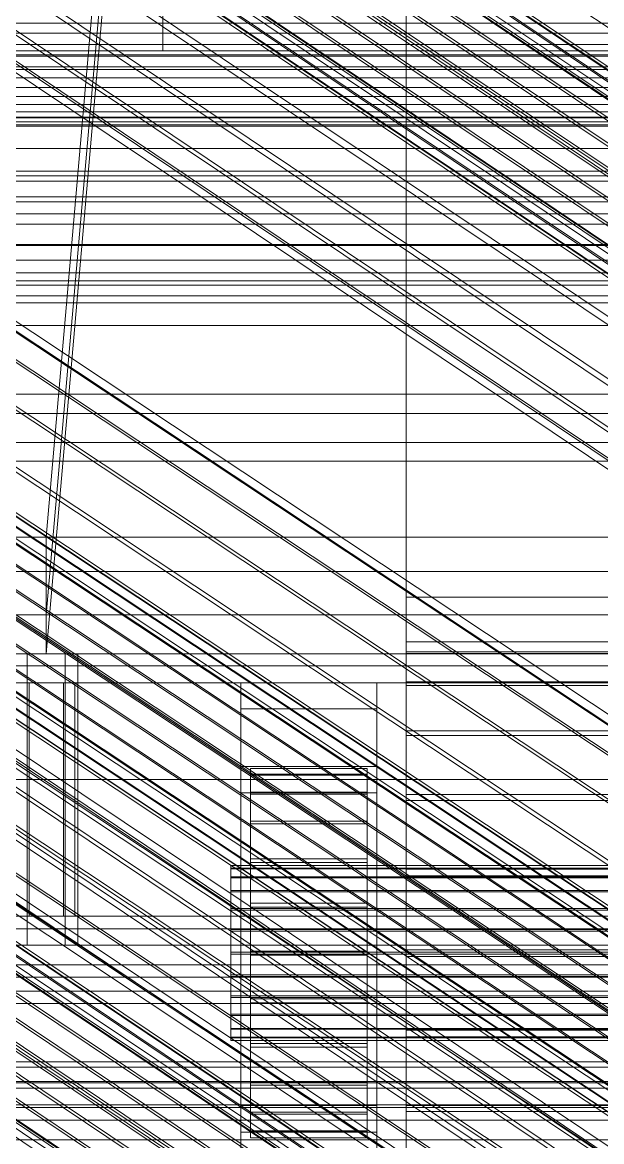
# Model space of a CAD drawing. Header units: millimetres. Extents: x -2500 to 58855, y -53268 to 6837.
# Drawn here: x -289.4 to -229.9, y -33162.2 to -33047.1 of the extents above; entities that cross this region are included whole.
import ezdxf

# ---------------------------------------------------------------- set-up
doc = ezdxf.new("R2010")
doc.units = ezdxf.units.MM
for name, color, linetype, lineweight in [('frontal_C01', 7, 'Continuous', 0), ('frontal_C02', 7, 'Continuous', 0), ('frontal_C03', 7, 'Continuous', 0), ('frontal_mezcladora', 7, 'Continuous', 0), ('frontal_secador', 7, 'Continuous', 0)]:
    doc.layers.add(name, color=color, linetype=linetype, lineweight=lineweight)

msp = doc.modelspace()

# ---------------------------------------------------------------- linework, layer by layer
at = {"layer": 'frontal_C01'}
for p, q in [((-250, -32680.37), (-250, -35735.764)), ((-250, -35740.498), (-250, -32685.104)), ((-440, -33048.181), (440, -33048.181)), ((-311.15, -33047.131), (311.15, -33047.131)), ((-440, -33049.335), (440, -33049.335)), ((-311.15, -33050.386), (311.15, -33050.386)), ((-440, -33050.526), (440, -33050.526)), ((-332.629, -33050.577), (-148.32, -33172.908)), ((-331.181, -33050.569), (-146.872, -33172.901)), ((-440, -33051.64), (440, -33051.64)), ((-440, -33052.75), (440, -33052.75)), ((-334.938, -33052.024), (-150.629, -33174.355)), ((-330.692, -33052.003), (-146.383, -33174.334)), ((-440, -33053.748), (440, -33053.748)), ((-311.15, -33053.747), (311.15, -33053.747)), ((-440, -33054.701), (440, -33054.701)), ((-356.348, -33054.947), (-142.549, -33196.851)), ((-355.53, -33054.434), (-141.731, -33196.339)), ((-355.017, -33054.432), (-141.218, -33196.336)), ((-354.844, -33054.94), (-141.045, -33196.844)), ((-337.95, -33054.813), (-153.641, -33177.144)), ((-331.197, -33054.779), (-146.887, -33177.11)), ((-440, -33055.517), (440, -33055.517)), ((-357.415, -33055.935), (-143.617, -33197.84)), ((-355.022, -33055.923), (-141.224, -33197.828)), ((-440, -33056.248), (440, -33056.248)), ((-440, -33056.825), (440, -33056.825)), ((-440, -33057.284), (440, -33057.284)), ((-358.659, -33057.331), (-144.861, -33199.236)), ((-355.541, -33057.316), (-141.742, -33199.22)), ((-311.15, -33056.891), (311.15, -33056.891)), ((-440, -33057.583), (440, -33057.583)), ((-440, -33057.74), (440, -33057.74)), ((-146.196, -33200.945), (-359.995, -33059.04)), ((-356.363, -33059.022), (-142.565, -33200.927)), ((-341.461, -33058.753), (-157.152, -33181.084)), ((-332.659, -33058.709), (-148.35, -33181.04)), ((-311.15, -33060.023), (311.15, -33060.023)), ((-361.332, -33060.946), (-147.533, -33202.85)), ((-357.434, -33060.926), (-143.635, -33202.831)), ((450, -33062.374), (-450, -33062.374)), ((-362.578, -33062.917), (-148.779, -33204.822)), ((-358.68, -33062.898), (-144.881, -33204.802)), ((-311.15, -33062.841), (311.15, -33062.841)), ((-160.922, -33185.907), (-345.231, -33063.576)), ((-334.981, -33063.525), (-150.672, -33185.856)), ((-363.648, -33064.821), (-149.85, -33206.726)), ((-360.017, -33064.803), (-146.218, -33206.708)), ((-364.471, -33066.528), (-150.672, -33208.432)), ((-361.352, -33066.512), (-147.554, -33208.417)), ((-311.15, -33065.531), (311.15, -33065.531)), ((-365.168, -33068.904), (-151.369, -33210.809)), ((-364.989, -33067.92), (-151.191, -33209.825)), ((-363.664, -33068.897), (-149.865, -33210.801)), ((-362.596, -33067.908), (-148.798, -33209.813)), ((-338.003, -33068.898), (-153.694, -33191.23)), ((-311.15, -33067.832), (311.15, -33067.832)), ((-364.995, -33069.412), (-151.196, -33211.316)), ((-364.482, -33069.409), (-150.683, -33211.314)), ((-349.002, -33068.953), (-164.693, -33191.285)), ((-311.15, -33069.896), (311.15, -33069.896)), ((-311.15, -33071.524), (311.15, -33071.524)), ((-311.15, -33072.821), (311.15, -33072.821)), ((-352.519, -33074.518), (-168.21, -33196.85)), ((-341.52, -33074.463), (-157.211, -33196.795)), ((-311.15, -33073.663), (311.15, -33073.663)), ((-311.15, -33074.106), (311.15, -33074.106)), ((-450, -33075.181), (450, -33075.181)), ((-425, -33075.923), (425, -33075.923)), ((-355.541, -33079.892), (-171.232, -33202.223)), ((-345.291, -33079.841), (-160.982, -33202.172)), ((-357.863, -33084.708), (-173.554, -33207.039)), ((-349.061, -33084.664), (-164.752, -33206.995)), ((425, -33087.291), (-425, -33087.291)), ((-359.326, -33088.638), (-175.016, -33210.969)), ((-352.572, -33088.604), (-168.263, -33210.935)), ((-359.83, -33091.414), (-175.521, -33213.745)), ((-355.584, -33091.393), (-171.275, -33213.724)), ((425, -33092.188), (-425, -33092.188)), ((-359.341, -33092.847), (-175.032, -33215.179)), ((-357.893, -33092.84), (-173.584, -33215.172)), ((-425, -33103.556), (425, -33103.556))]:
    msp.add_line(p, q, dxfattribs=at)
at = {"layer": 'frontal_C02'}
for p, q in [((-355.53, -32967.415), (-141.731, -33110.657)), ((-355.017, -32967.346), (-141.218, -33110.587)), ((-356.348, -32967.991), (-142.549, -33111.232)), ((-355.022, -32968.707), (-141.224, -33111.949)), ((-354.844, -32967.786), (-141.045, -33111.028)), ((-357.415, -32969.033), (-143.617, -33112.274)), ((-358.659, -32970.47), (-144.861, -33113.711)), ((-355.541, -32970.046), (-141.742, -33113.287)), ((-356.363, -32971.711), (-142.565, -33114.952)), ((-146.196, -33115.446), (-359.995, -32972.204)), ((-341.461, -32972.394), (-157.152, -33095.878)), ((-361.332, -32974.118), (-147.533, -33117.36)), ((-357.434, -32973.589), (-143.635, -33116.83)), ((-358.68, -32975.551), (-144.881, -33118.793)), ((-362.578, -32976.081), (-148.779, -33119.323)), ((-360.017, -32977.465), (-146.218, -33120.707)), ((-160.922, -33100.774), (-345.231, -32977.29)), ((-250, -32976.99), (-250, -35767.535)), ((-363.648, -32977.959), (-149.85, -33121.2)), ((-364.471, -32979.624), (-150.672, -33122.865)), ((-361.352, -32979.2), (-147.554, -33122.441)), ((-364.989, -32980.963), (-151.191, -33124.204)), ((-362.596, -32980.637), (-148.798, -33123.879)), ((-338.003, -32981.196), (-153.694, -33104.68)), ((-365.168, -32981.884), (-151.369, -33125.125)), ((-364.995, -32982.324), (-151.196, -33125.566)), ((-364.482, -32982.254), (-150.683, -33125.496)), ((-363.664, -32981.679), (-149.865, -33124.92)), ((-250, -35772.314), (-250, -32981.769)), ((-349.002, -32982.692), (-164.693, -33106.176)), ((-341.52, -32986.736), (-157.211, -33110.219)), ((-352.519, -32988.231), (-168.21, -33111.715)), ((-345.291, -32992.137), (-160.982, -33115.621)), ((-355.541, -32993.531), (-171.232, -33117.015)), ((-349.061, -32997.033), (-164.752, -33120.517)), ((-357.863, -32998.23), (-173.554, -33121.714)), ((-359.326, -33002.007), (-175.016, -33125.491)), ((-352.572, -33001.089), (-168.263, -33124.573)), ((-355.584, -33004.029), (-171.275, -33127.513)), ((-359.83, -33004.607), (-175.521, -33128.09)), ((-359.341, -33005.85), (-175.032, -33129.334)), ((-357.893, -33005.653), (-173.584, -33129.137)), ((-425, -33051.909), (425, -33051.909)), ((425, -33063.385), (-425, -33063.385)), ((425, -33066.756), (-425, -33066.756)), ((-425, -33078.232), (425, -33078.232)), ((-332.629, -33094.559), (-148.32, -33218.043)), ((-331.181, -33094.362), (-146.872, -33217.846)), ((-334.938, -33096.183), (-150.629, -33219.667)), ((-330.692, -33095.606), (-146.383, -33219.09)), ((-356.348, -33098.776), (-142.549, -33242.017)), ((-355.53, -33098.201), (-141.731, -33241.442)), ((-355.017, -33098.131), (-141.218, -33241.372)), ((-354.844, -33098.571), (-141.045, -33241.813)), ((-331.197, -33098.205), (-146.887, -33221.689)), ((-357.415, -33099.818), (-143.617, -33243.059)), ((-355.022, -33099.492), (-141.224, -33242.734)), ((-337.95, -33099.123), (-153.641, -33222.607)), ((-355.541, -33100.831), (-141.742, -33244.072)), ((-358.659, -33101.255), (-144.861, -33244.496)), ((-332.659, -33101.983), (-148.35, -33225.467)), ((-146.196, -33246.231), (-359.995, -33102.99)), ((-356.363, -33102.496), (-142.565, -33245.737)), ((-341.461, -33103.18), (-157.152, -33226.664)), ((-357.434, -33104.374), (-143.635, -33247.615)), ((-361.332, -33104.904), (-147.533, -33248.145)), ((-362.578, -33106.866), (-148.779, -33250.108)), ((-358.68, -33106.337), (-144.881, -33249.578)), ((-334.981, -33106.682), (-150.672, -33230.166)), ((-363.648, -33108.744), (-149.85, -33251.986)), ((-360.017, -33108.25), (-146.218, -33251.492)), ((-160.922, -33231.559), (-345.231, -33108.075)), ((-361.352, -33109.985), (-147.554, -33253.227)), ((-364.471, -33110.409), (-150.672, -33253.651)), ((-362.596, -33111.422), (-148.798, -33254.664)), ((-363.664, -33112.464), (-149.865, -33255.706)), ((-338.003, -33111.981), (-153.694, -33235.465)), ((-450, -33113.242), (450, -33113.242)), ((-349.002, -33113.477), (-164.693, -33236.961)), ((-341.52, -33117.521), (-157.211, -33241.005)), ((-352.519, -33119.016), (-168.21, -33242.5)), ((-345.291, -33122.922), (-160.982, -33246.406)), ((450, -33124.933), (-450, -33124.933)), ((450, -33146.714), (-450, -33146.714)), ((-450, -33158.405), (450, -33158.405))]:
    msp.add_line(p, q, dxfattribs=at)
at = {"layer": 'frontal_C03'}
for p, q in [((-250, -32596.305), (-250, -35246.305)), ((-250, -35251.121), (-250, -32601.121)), ((-250, -33106.199), (-250, -32842.276)), ((-250, -33111.977), (-250, -32848.054)), ((430, -33085.291), (-430, -33085.291)), ((430, -33090.291), (-430, -33090.291)), ((-250, -33370.122), (-250, -33106.199)), ((0, -33106.199), (-250, -33106.199)), ((-250, -33106.199), (-250, -33111.977)), ((-250, -33111.977), (-250, -33110.797)), ((-250, -33110.797), (-250, -33111.797)), ((-250, -33110.797), (250, -33110.797)), ((-250, -33111.797), (-250, -33114.91)), ((-250, -33111.797), (250, -33111.797)), ((-250, -33375.9), (-250, -33111.977)), ((-250, -33111.977), (0, -33111.977)), ((-250, -33115.258), (-250, -33111.977)), ((-250, -33111.977), (250, -33111.977)), ((-250, -33114.91), (-250, -33119.923)), ((-250, -33114.91), (250, -33114.91)), ((-267, -33117.682), (-267, -33114.989)), ((-267, -33114.989), (-253, -33114.989)), ((-267, -33161.216), (-267, -33114.989)), ((-253, -33114.989), (-253, -33117.682)), ((-253, -33114.989), (-253, -33161.216)), ((-250, -33120.415), (-250, -33115.258)), ((-250, -33115.258), (250, -33115.258)), ((-253, -33117.682), (-267, -33117.682)), ((-267, -33117.682), (-267, -33163.909)), ((-253, -33163.909), (-253, -33117.682)), ((-250, -33119.923), (-250, -33126.494)), ((-250, -33119.923), (250, -33119.923)), ((-250, -33127.097), (-250, -33120.415)), ((-250, -33120.415), (250, -33120.415)), ((-267, -33126.3), (-267, -33123.607)), ((-267, -33123.607), (-253, -33123.607)), ((-267, -33169.834), (-267, -33123.607)), ((-266, -33133.795), (-266, -33123.796)), ((-266, -33123.796), (-266, -33124.39)), ((-266, -33123.796), (-254, -33123.796)), ((-266, -33124.497), (-266, -33123.796)), ((-254, -33124.39), (-254, -33123.796)), ((-254, -33123.796), (-254, -33133.795)), ((-254, -33123.796), (-254, -33124.497)), ((-253, -33123.607), (-253, -33126.3)), ((-253, -33123.607), (-253, -33169.834)), ((-266, -33134.077), (-266, -33124.39)), ((-266, -33124.39), (-266, -33126.238)), ((-266, -33124.39), (-254, -33124.39)), ((-266, -33134.127), (-266, -33124.497)), ((-266, -33124.497), (-254, -33124.497)), ((-266, -33126.445), (-266, -33124.497)), ((-254, -33126.238), (-254, -33124.39)), ((-254, -33124.39), (-254, -33134.077)), ((-254, -33124.497), (-254, -33134.127)), ((-254, -33124.497), (-254, -33126.445)), ((-253, -33126.3), (-267, -33126.3)), ((-267, -33126.3), (-267, -33172.527)), ((-266, -33134.952), (-266, -33126.238)), ((-266, -33126.238), (-266, -33129.215)), ((-266, -33126.238), (-254, -33126.238)), ((-266, -33135.05), (-266, -33126.445)), ((-266, -33126.445), (-254, -33126.445)), ((-266, -33129.507), (-266, -33126.445)), ((-254, -33129.215), (-254, -33126.238)), ((-254, -33126.238), (-254, -33134.952)), ((-254, -33126.445), (-254, -33135.05)), ((-254, -33126.445), (-254, -33129.507)), ((-253, -33172.527), (-253, -33126.3)), ((-250, -33126.494), (-250, -33134.177)), ((-250, -33126.494), (250, -33126.494)), ((-250, -33134.849), (-250, -33127.097)), ((-250, -33127.097), (250, -33127.097)), ((-266, -33136.362), (-266, -33129.215)), ((-266, -33129.215), (-266, -33133.116)), ((-266, -33129.215), (-254, -33129.215)), ((-266, -33136.5), (-266, -33129.507)), ((-266, -33129.507), (-254, -33129.507)), ((-266, -33133.474), (-266, -33129.507)), ((-254, -33133.116), (-254, -33129.215)), ((-254, -33129.215), (-254, -33136.362)), ((-254, -33129.507), (-254, -33136.5)), ((-254, -33129.507), (-254, -33133.474)), ((-266, -33138.21), (-266, -33133.116)), ((-266, -33133.116), (-266, -33137.678)), ((-266, -33133.116), (-254, -33133.116)), ((-254, -33137.678), (-254, -33133.116)), ((-254, -33133.116), (-254, -33138.21)), ((-268, -33134.127), (-268, -33133.795)), ((-268, -33133.795), (-268, -33134.077)), ((-268, -33133.795), (268, -33133.795)), ((-268, -33134.077), (-268, -33134.952)), ((-268, -33134.077), (268, -33134.077)), ((-268, -33135.05), (-268, -33134.127)), ((-268, -33134.127), (268, -33134.127)), ((-266, -33138.38), (-266, -33133.474)), ((-266, -33133.474), (-254, -33133.474)), ((-266, -33138.077), (-266, -33133.474)), ((-266, -33134.077), (-266, -33133.795)), ((-254, -33133.795), (-266, -33133.795)), ((-266, -33133.795), (-266, -33134.127)), ((-266, -33134.952), (-266, -33134.077)), ((-254, -33134.077), (-266, -33134.077)), ((-254, -33134.127), (-266, -33134.127)), ((-266, -33134.127), (-266, -33135.05)), ((-254, -33133.474), (-254, -33138.38)), ((-254, -33133.474), (-254, -33138.077)), ((-254, -33133.795), (-254, -33134.077)), ((-254, -33134.127), (-254, -33133.795)), ((-254, -33134.077), (-254, -33134.952)), ((-254, -33135.05), (-254, -33134.127)), ((-250, -33134.177), (-250, -33142.447)), ((250, -33134.177), (-250, -33134.177)), ((-268, -33134.952), (-268, -33136.362)), ((-268, -33134.952), (268, -33134.952)), ((-268, -33136.5), (-268, -33135.05)), ((-268, -33135.05), (268, -33135.05)), ((-266, -33136.362), (-266, -33134.952)), ((-254, -33134.952), (-266, -33134.952)), ((-254, -33135.05), (-266, -33135.05)), ((-266, -33135.05), (-266, -33136.5)), ((-254, -33134.952), (-254, -33136.362)), ((-254, -33136.5), (-254, -33135.05)), ((-250, -33143.143), (-250, -33134.849)), ((-250, -33134.849), (250, -33134.849)), ((-268, -33136.362), (-268, -33138.21)), ((-268, -33136.362), (268, -33136.362)), ((-268, -33138.38), (-268, -33136.5)), ((-268, -33136.5), (268, -33136.5)), ((-266, -33138.21), (-266, -33136.362)), ((-254, -33136.362), (-266, -33136.362)), ((-254, -33136.5), (-266, -33136.5)), ((-266, -33136.5), (-266, -33138.38)), ((-254, -33136.362), (-254, -33138.21)), ((-254, -33138.38), (-254, -33136.5)), ((-266, -33137.678), (-266, -33140.371)), ((-254, -33137.678), (-266, -33137.678)), ((-266, -33137.678), (-266, -33142.588)), ((-254, -33140.371), (-254, -33137.678)), ((-254, -33142.588), (-254, -33137.678)), ((-268, -33138.21), (-268, -33140.371)), ((-268, -33138.21), (268, -33138.21)), ((-268, -33140.56), (-268, -33138.38)), ((-268, -33138.38), (268, -33138.38)), ((-266, -33140.56), (-266, -33138.077)), ((-266, -33138.077), (-254, -33138.077)), ((-266, -33143.001), (-266, -33138.077)), ((-266, -33140.371), (-266, -33138.21)), ((-254, -33138.21), (-266, -33138.21)), ((-254, -33138.38), (-266, -33138.38)), ((-266, -33138.38), (-266, -33140.56)), ((-254, -33138.077), (-254, -33140.56)), ((-254, -33138.077), (-254, -33143.001)), ((-254, -33138.21), (-254, -33140.371)), ((-254, -33140.56), (-254, -33138.38)), ((430, -33140.291), (-430, -33140.291)), ((-268, -33140.371), (-268, -33142.697)), ((268, -33140.371), (-268, -33140.371)), ((-268, -33142.893), (-268, -33140.56)), ((-268, -33140.56), (268, -33140.56)), ((-266, -33140.371), (-254, -33140.371)), ((-266, -33142.697), (-266, -33140.371)), ((-254, -33140.56), (-266, -33140.56)), ((-266, -33140.56), (-266, -33142.893)), ((-254, -33140.371), (-254, -33142.697)), ((-254, -33142.893), (-254, -33140.56)), ((-266, -33142.697), (-266, -33142.588)), ((-266, -33142.588), (-266, -33147.513)), ((-266, -33142.588), (-254, -33142.588)), ((-254, -33147.513), (-254, -33142.588)), ((-254, -33142.588), (-254, -33142.697)), ((-250, -33142.447), (-250, -33150.74)), ((-250, -33142.447), (250, -33142.447)), ((-268, -33142.697), (-268, -33145.03)), ((-268, -33142.697), (268, -33142.697)), ((-268, -33145.219), (-268, -33142.893)), ((-268, -33142.893), (268, -33142.893)), ((-266, -33145.03), (-266, -33142.697)), ((-254, -33142.697), (-266, -33142.697)), ((-266, -33142.893), (-266, -33143.001)), ((-254, -33142.893), (-266, -33142.893)), ((-266, -33142.893), (-266, -33145.219)), ((-266, -33143.001), (-254, -33143.001)), ((-266, -33147.912), (-266, -33143.001)), ((-254, -33142.697), (-254, -33145.03)), ((-254, -33143.001), (-254, -33142.893)), ((-254, -33145.219), (-254, -33142.893)), ((-254, -33143.001), (-254, -33147.912)), ((-250, -33151.413), (-250, -33143.143)), ((-250, -33143.143), (250, -33143.143)), ((430, -33145.291), (-430, -33145.291)), ((-268, -33145.03), (-268, -33147.21)), ((-268, -33145.03), (268, -33145.03)), ((-268, -33147.379), (-268, -33145.219)), ((-268, -33145.219), (268, -33145.219)), ((-266, -33147.21), (-266, -33145.03)), ((-266, -33145.03), (-266, -33147.513)), ((-254, -33145.03), (-266, -33145.03)), ((-266, -33145.219), (-266, -33147.912)), ((-254, -33145.219), (-266, -33145.219)), ((-266, -33145.219), (-266, -33147.379)), ((-254, -33147.513), (-254, -33145.03)), ((-254, -33145.03), (-254, -33147.21)), ((-254, -33147.912), (-254, -33145.219)), ((-254, -33147.379), (-254, -33145.219)), ((-268, -33147.21), (-268, -33149.089)), ((-268, -33147.21), (268, -33147.21)), ((-268, -33149.228), (-268, -33147.379)), ((-268, -33147.379), (268, -33147.379)), ((-266, -33149.089), (-266, -33147.21)), ((-266, -33147.21), (-266, -33152.115)), ((-254, -33147.21), (-266, -33147.21)), ((-266, -33147.379), (-266, -33152.473)), ((-254, -33147.379), (-266, -33147.379)), ((-266, -33147.379), (-266, -33149.228)), ((-266, -33147.513), (-266, -33152.115)), ((-266, -33147.513), (-254, -33147.513)), ((-266, -33147.912), (-254, -33147.912)), ((-266, -33152.473), (-266, -33147.912)), ((-254, -33152.115), (-254, -33147.21)), ((-254, -33147.21), (-254, -33149.089)), ((-254, -33152.473), (-254, -33147.379)), ((-254, -33149.228), (-254, -33147.379)), ((-254, -33152.115), (-254, -33147.513)), ((-254, -33147.912), (-254, -33152.473)), ((-268, -33149.089), (-268, -33150.54)), ((-268, -33149.089), (268, -33149.089)), ((-268, -33150.638), (-268, -33149.228)), ((-268, -33149.228), (268, -33149.228)), ((-266, -33150.54), (-266, -33149.089)), ((-266, -33149.089), (-266, -33156.083)), ((-254, -33149.089), (-266, -33149.089)), ((-266, -33149.228), (-266, -33156.375)), ((-254, -33149.228), (-266, -33149.228)), ((-266, -33149.228), (-266, -33150.638)), ((-254, -33156.083), (-254, -33149.089)), ((-254, -33149.089), (-254, -33150.54)), ((-254, -33156.375), (-254, -33149.228)), ((-254, -33150.638), (-254, -33149.228)), ((-268, -33150.54), (-268, -33151.462)), ((-268, -33150.54), (268, -33150.54)), ((-268, -33151.513), (-268, -33150.638)), ((-268, -33150.638), (268, -33150.638)), ((-266, -33151.462), (-266, -33150.54)), ((-266, -33150.54), (-266, -33159.145)), ((-254, -33150.54), (-266, -33150.54)), ((-266, -33150.638), (-266, -33159.352)), ((-254, -33150.638), (-266, -33150.638)), ((-266, -33150.638), (-266, -33151.513)), ((-254, -33159.145), (-254, -33150.54)), ((-254, -33150.54), (-254, -33151.462)), ((-254, -33159.352), (-254, -33150.638)), ((-254, -33151.513), (-254, -33150.638)), ((-268, -33151.462), (-268, -33151.794)), ((-268, -33151.462), (268, -33151.462)), ((-268, -33151.794), (-268, -33151.513)), ((-268, -33151.513), (268, -33151.513)), ((-268, -33151.794), (268, -33151.794)), ((-266, -33151.794), (-266, -33151.462)), ((-266, -33151.462), (-266, -33161.093)), ((-254, -33151.462), (-266, -33151.462)), ((-266, -33151.513), (-266, -33161.2)), ((-254, -33151.513), (-266, -33151.513)), ((-266, -33151.513), (-266, -33151.794)), ((-266, -33151.794), (-266, -33161.794)), ((-254, -33151.794), (-266, -33151.794)), ((-254, -33161.093), (-254, -33151.462)), ((-254, -33151.462), (-254, -33151.794)), ((-254, -33161.2), (-254, -33151.513)), ((-254, -33151.794), (-254, -33151.513)), ((-254, -33161.794), (-254, -33151.794)), ((-250, -33150.74), (-250, -33158.493)), ((-250, -33150.74), (250, -33150.74)), ((-250, -33159.095), (-250, -33151.413)), ((-250, -33151.413), (250, -33151.413)), ((-266, -33152.115), (-266, -33156.083)), ((-266, -33152.115), (-254, -33152.115)), ((-266, -33152.473), (-254, -33152.473)), ((-266, -33156.375), (-266, -33152.473)), ((-254, -33156.083), (-254, -33152.115)), ((-254, -33152.473), (-254, -33156.375)), ((-266, -33156.083), (-266, -33159.145)), ((-266, -33156.083), (-254, -33156.083)), ((-266, -33156.375), (-254, -33156.375)), ((-266, -33159.352), (-266, -33156.375)), ((-254, -33159.145), (-254, -33156.083)), ((-254, -33156.375), (-254, -33159.352)), ((-267, -33171.409), (-267, -33158.482)), ((-267, -33158.482), (-253, -33158.482)), ((-267, -33168.112), (-267, -33158.482)), ((-253, -33158.482), (-253, -33171.409)), ((-253, -33158.482), (-253, -33168.112)), ((-250, -33158.493), (-250, -33165.175)), ((-250, -33158.493), (250, -33158.493)), ((-266, -33159.145), (-266, -33161.093)), ((-266, -33159.145), (-254, -33159.145)), ((-266, -33159.352), (-254, -33159.352)), ((-266, -33161.2), (-266, -33159.352)), ((-254, -33161.093), (-254, -33159.145)), ((-254, -33159.352), (-254, -33161.2)), ((-250, -33165.667), (-250, -33159.095)), ((-250, -33159.095), (250, -33159.095)), ((-253, -33161.216), (-267, -33161.216)), ((-267, -33161.216), (-267, -33163.909)), ((-266, -33161.093), (-266, -33161.794)), ((-266, -33161.093), (-254, -33161.093)), ((-266, -33161.2), (-254, -33161.2)), ((-266, -33161.794), (-266, -33161.2)), ((-266, -33161.794), (-254, -33161.794)), ((-254, -33161.794), (-254, -33161.093)), ((-254, -33161.2), (-254, -33161.794)), ((-253, -33163.909), (-253, -33161.216))]:
    msp.add_line(p, q, dxfattribs=at)
at = {"layer": 'frontal_mezcladora'}
for p, q in [((-275, -33050), (-275, -33015)), ((575, -33050), (-575, -33050)), ((-275, -33050), (275, -33050)), ((-575, -33070), (575, -33070))]:
    msp.add_line(p, q, dxfattribs=at)
at = {"layer": 'frontal_secador'}
for p, q in [((-286.994, -33100), (-276.971, -32985)), ((-276.971, -32993), (-286.994, -33108)), ((-276.971, -32997), (-286.994, -33112)), ((-1375, -33065), (1375, -33065)), ((-429.808, -33100), (-286.994, -33100)), ((-286.994, -33100), (-286.994, -33108)), ((-286.994, -33100), (-143.634, -33100)), ((-286.994, -33108), (-429.808, -33108)), ((-286.994, -33108), (-286.994, -33112)), ((-143.634, -33108), (-286.994, -33108)), ((-286.994, -33112), (-429.808, -33112)), ((-426.542, -33112), (-283.728, -33112)), ((-283.728, -33112), (-290.26, -33112)), ((-288.956, -33115), (-288.956, -33112)), ((-288.956, -33112), (-285.032, -33112)), ((-288.956, -33112), (-145.596, -33112)), ((-143.634, -33112), (-286.994, -33112)), ((-285.032, -33112), (-285.032, -33115)), ((-285.032, -33112), (-141.672, -33112)), ((-283.728, -33115), (-283.728, -33112)), ((-426.868, -33115), (-284.055, -33115)), ((-426.542, -33115), (-283.728, -33115)), ((-290.26, -33115), (-283.728, -33115)), ((-285.032, -33115), (-288.956, -33115)), ((-145.596, -33115), (-288.956, -33115)), ((-288.956, -33139), (-288.956, -33115)), ((-288.956, -33115), (-288.76, -33115)), ((-288.76, -33115), (-288.76, -33139)), ((-288.76, -33115), (-145.4, -33115)), ((-285.228, -33139), (-285.228, -33115)), ((-285.228, -33115), (-285.032, -33115)), ((-285.228, -33115), (-141.868, -33115)), ((-285.032, -33115), (-141.672, -33115)), ((-285.032, -33115), (-285.032, -33139)), ((-283.728, -33115), (-284.055, -33115)), ((-284.055, -33115), (-284.055, -33139)), ((-283.728, -33139), (-283.728, -33115)), ((-284.055, -33139), (-426.868, -33139)), ((-426.542, -33139), (-283.728, -33139)), ((-283.728, -33139), (-290.26, -33139)), ((-288.956, -33142), (-288.956, -33139)), ((-288.956, -33139), (-285.032, -33139)), ((-288.956, -33139), (-145.596, -33139)), ((-288.76, -33139), (-288.956, -33139)), ((-288.76, -33139), (-145.4, -33139)), ((-285.032, -33139), (-285.228, -33139)), ((-141.868, -33139), (-285.228, -33139)), ((-285.032, -33139), (-285.032, -33142)), ((-285.032, -33139), (-141.672, -33139)), ((-284.055, -33139), (-283.728, -33139)), ((-283.728, -33142), (-283.728, -33139)), ((-426.542, -33142), (-283.728, -33142)), ((-290.26, -33142), (-283.728, -33142)), ((-285.032, -33142), (-288.956, -33142)), ((-145.596, -33142), (-288.956, -33142)), ((-285.032, -33142), (-141.672, -33142)), ((1250, -33144), (-1250, -33144)), ((-1250, -33148), (1250, -33148)), ((1250, -33154), (-1250, -33154)), ((1250, -33154.545), (-1250, -33154.545)), ((1250, -33156), (-1250, -33156)), ((1250, -33156.144), (-1250, -33156.144)), ((1250, -33156.709), (-1250, -33156.709)), ((1250, -33158.686), (-1250, -33158.686)), ((1250, -33160), (-1250, -33160)), ((1320, -33162), (-1320, -33162)), ((1250, -33162), (-1250, -33162))]:
    msp.add_line(p, q, dxfattribs=at)

doc.saveas('drawing.dxf')
